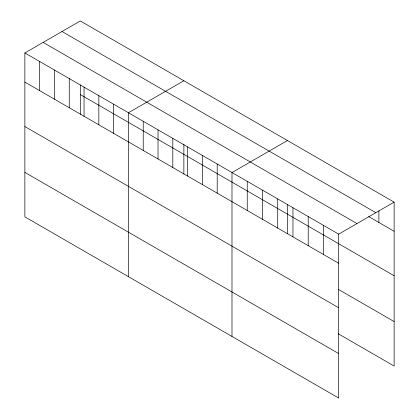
<?xml version="1.0" encoding="UTF-8"?>
<svg xmlns="http://www.w3.org/2000/svg" width="419" height="419" viewBox="0 0 419 419"><rect width="100%" height="100%" fill="white"/><g stroke="black" fill="none" stroke-linecap="round" stroke-linejoin="round"><path stroke-width="0.63" d="M24.868 52.956L338.693 234.142L338.693 398.05L24.868 216.864L24.868 52.956L80.307 20.95L394.132 202.136L394.132 366.044L338.243 333.775M183.873 80.741L128.429 112.748L128.429 276.655M287.434 140.533L231.99 172.539L231.99 336.447M338.693 234.142L394.132 202.136M62.012 31.514L375.838 212.695M368.725 216.607L394.132 231.272M43.162 42.398L356.988 223.578M80.307 94.563L394.132 275.749M24.868 82.098L338.693 263.284M338.243 289.299L394.132 321.567M24.868 126.569L338.693 307.756M24.868 172.392L338.693 353.578M378.891 210.82L378.891 222.473M323.447 225.343L323.447 254.48M308.206 216.544L308.206 245.681M292.965 207.74L292.965 236.882M287.434 204.477L287.434 233.875M277.718 198.941L277.718 228.083M262.477 190.142L262.477 219.278M247.236 181.343L247.236 210.479M217.199 163.997L217.199 193.138M202.403 155.459L202.403 184.596M187.607 146.917L187.607 176.053M183.868 144.042L183.868 174.084M172.811 138.375L172.811 167.511M158.021 129.832L158.021 158.974M143.225 121.29L143.225 150.431M113.633 104.205L113.633 133.347M98.842 95.668L98.842 124.804M84.046 87.126L84.046 116.262M80.307 84.895L80.307 114.293M69.25 78.583L69.25 107.725M54.454 70.041L54.454 99.183M39.664 61.499L39.664 90.64"/></g></svg>
